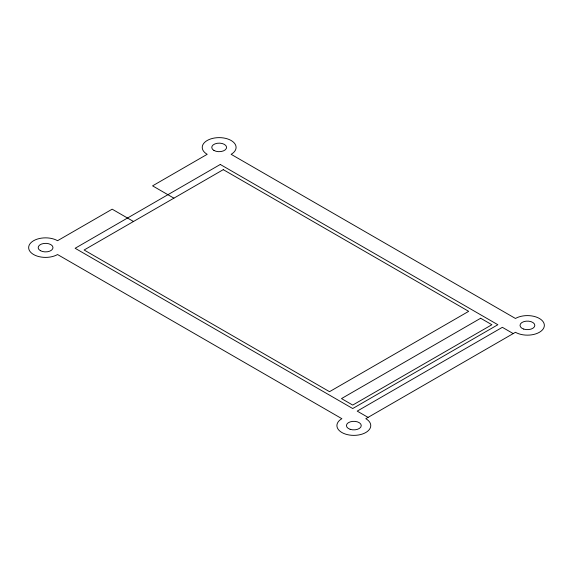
<?xml version="1.0" encoding="UTF-8"?>
<svg xmlns="http://www.w3.org/2000/svg" width="573" height="573" viewBox="0 0 573 573"><rect width="100%" height="100%" fill="white"/><g stroke="black" fill="none" stroke-linecap="round" stroke-linejoin="round"><path stroke-width="0.86" d="M513.207 333.586L502.356 327.319L357.208 411.12L368.052 417.388M173.898 198.165L152.576 185.853L207.19 154.316A16.932 9.777 0 0 1 207.19 140.492A16.932 9.777 0 0 1 231.134 140.492A16.932 9.777 0 0 1 231.134 154.316L515.449 318.466A16.932 9.777 0 0 1 539.394 318.466A16.932 9.777 0 0 1 539.394 332.29A16.932 9.777 0 0 1 515.449 332.29L365.81 418.684A16.932 9.777 0 0 1 365.81 432.508A16.932 9.777 0 0 1 341.866 432.508A16.932 9.777 0 0 1 341.866 418.684L57.551 254.534A16.932 9.777 0 0 1 33.606 254.534A16.932 9.777 0 0 1 33.606 240.71A16.932 9.777 0 0 1 57.551 240.71L112.172 209.181L133.495 221.486M220.283 164.465L75.135 248.274L352.717 408.535L497.865 324.726L220.283 164.465M223.277 169.651L84.109 250L329.518 391.681L468.685 311.34L223.277 169.651M480.661 318.251L341.494 398.593L352.717 405.075L491.878 324.726L480.661 318.251M213.922 150.427A7.406 4.276 0 0 0 226.314 148.514A7.406 4.276 0 0 0 217.246 143.279A7.406 4.276 0 0 0 213.922 150.427M40.339 250.645A7.406 4.276 0 0 0 52.737 248.732A7.406 4.276 0 0 0 43.663 243.489A7.406 4.276 0 0 0 40.339 250.645M523.715 329.081A7.406 4.276 0 0 0 534.824 325.378A7.406 4.276 0 0 0 523.715 321.675A7.406 4.276 0 0 0 523.715 329.081M350.132 429.299A7.406 4.276 0 0 0 361.248 425.596A7.406 4.276 0 0 0 350.132 421.893A7.406 4.276 0 0 0 350.132 429.299"/></g></svg>
